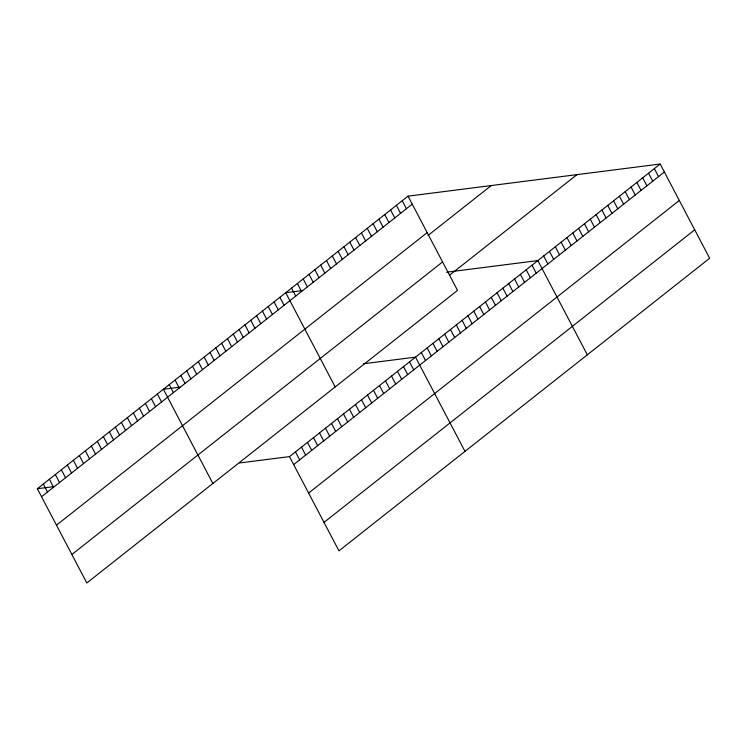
<?xml version="1.0" encoding="UTF-8"?>
<svg xmlns="http://www.w3.org/2000/svg" width="747" height="747" viewBox="0 0 747 747"><rect width="100%" height="100%" fill="white"/><g stroke="black" fill="none" stroke-linecap="round" stroke-linejoin="round"><path stroke-width="1.12" d="M408.049 196.153L457.519 290.387L86.82 582.968L37.35 488.734L408.049 196.153L660.18 164.032L709.65 258.266L338.951 550.847L289.481 456.613L239.554 462.972M41.543 496.718L412.241 204.136M56.483 525.178L427.181 232.597M428.003 235.473L491.255 185.555M71.88 554.507L442.579 261.926M449.647 275.129L576.973 174.63M289.481 456.613L660.18 164.032M293.664 464.597L664.372 172.015M308.614 493.057L679.312 200.476M324.002 522.386L694.71 229.805M302.358 290.583L285.718 292.703L335.188 386.937M446.641 272.207L537.849 260.582L587.319 354.816M180.027 387.142L163.388 389.262L212.858 483.486M363.378 363.78L415.519 357.141L464.989 451.365M37.35 488.734L53.989 486.614M654.353 168.635L658.546 176.619M648.527 173.229L652.719 181.213M642.7 177.823L646.893 185.807M636.874 182.427L641.066 190.41M631.047 187.021L635.239 195.004M625.23 191.624L629.422 199.608M619.403 196.218L623.596 204.202M613.576 200.812L617.769 208.796M607.75 205.416L611.942 213.399M601.923 210.01L606.116 217.993M596.097 214.613L600.289 222.597M590.27 219.207L594.463 227.191M584.453 223.801L588.645 231.785M578.626 228.405L582.819 236.388M572.8 232.999L576.992 240.982M566.973 237.593L571.166 245.586M561.146 242.196L565.339 250.18M555.32 246.79L559.512 254.774M549.493 251.394L553.686 259.377M543.676 255.988L547.859 263.971M532.023 265.185L536.215 273.169M526.196 269.779L530.389 277.763M520.37 274.382L524.562 282.366M514.543 278.976L518.735 286.96M508.716 283.571L512.909 291.554M502.899 288.174L507.082 296.157M497.072 292.768L501.265 300.752M491.246 297.371L495.438 305.355M485.419 301.965L489.612 309.949M479.593 306.559L483.785 314.543M473.766 311.163L477.959 319.146M467.939 315.757L472.132 323.74M402.222 200.756L406.415 208.74M462.122 320.351L466.305 328.344M396.405 205.35L400.588 213.334M456.296 324.954L460.488 332.938M390.578 209.944L394.771 217.937M450.469 329.548L454.662 337.532M384.752 214.548L388.944 222.531M444.642 334.152L448.835 342.135M378.925 219.142L383.118 227.125M438.816 338.746L443.008 346.729M373.098 223.745L377.291 231.729M432.989 343.34L437.182 351.323M367.272 228.339L371.464 236.323M427.163 347.943L431.355 355.927M361.445 232.933L365.638 240.917M421.336 352.537L425.529 360.521M355.619 237.537L359.811 245.52M349.801 242.131L353.994 250.114M409.515 361.875L413.707 369.858M343.975 246.734L348.167 254.718M403.511 366.609L407.703 374.592M338.148 251.328L342.341 259.312M397.507 371.352L401.699 379.336M332.322 255.922L336.514 263.906M391.512 376.086L395.695 384.07M326.495 260.526L330.688 268.509M385.508 380.821L389.701 388.804M320.668 265.12L324.861 273.103M379.504 385.555L383.697 393.548M314.842 269.723L319.034 277.707M373.5 390.298L377.693 398.282M309.025 274.317L313.217 282.301M367.505 395.032L371.689 403.016M303.198 278.911L307.39 286.895M361.501 399.766L365.694 407.75M297.371 283.515L301.564 291.498M355.497 404.51L359.69 412.493M291.545 288.109L295.737 296.092M349.493 409.244L353.686 417.228M343.489 413.978L347.682 421.962M279.892 297.306L284.084 305.29M337.495 418.722L341.687 426.705M274.065 301.9L278.257 309.884M331.491 423.456L335.683 431.439M268.248 306.503L272.44 314.487M325.487 428.19L329.679 436.173M262.421 311.097L266.614 319.081M319.483 432.933L323.675 440.917M256.594 315.692L260.787 323.675M313.488 437.667L317.68 445.651M250.768 320.295L254.96 328.278M307.484 442.401L311.676 450.385M244.941 324.889L249.134 332.873M301.48 447.145L305.672 455.128M239.115 329.492L243.307 337.476M295.476 451.879L299.668 459.863M233.288 334.086L237.481 342.07M227.471 338.68L231.654 346.664M221.644 343.284L225.837 351.267M215.818 347.878L220.01 355.861M209.991 352.481L214.184 360.465M204.164 357.075L208.357 365.059M198.338 361.669L202.53 369.653M192.511 366.273L196.704 374.256M186.694 370.867L190.877 378.85M180.867 375.461L185.06 383.454M175.041 380.064L179.233 388.048M169.214 384.658L173.407 392.642M157.384 393.996L161.576 401.979M151.389 398.73L155.572 406.713M145.385 403.473L149.577 411.457M139.381 408.207L143.573 416.191M133.377 412.942L137.569 420.925M127.373 417.685L131.565 425.669M121.378 422.419L125.571 430.403M115.374 427.153L119.567 435.137M109.37 431.887L113.563 439.88M103.366 436.631L107.559 444.614M97.371 441.365L101.564 449.349M91.367 446.099L95.56 454.083M85.363 450.843L89.556 458.826M79.359 455.577L83.552 463.56M73.365 460.311L77.557 468.294M67.361 465.054L71.553 473.038M61.357 469.788L65.549 477.772M55.353 474.522L59.545 482.506M49.358 479.266L53.541 487.249M43.354 484L47.547 491.984"/></g></svg>
